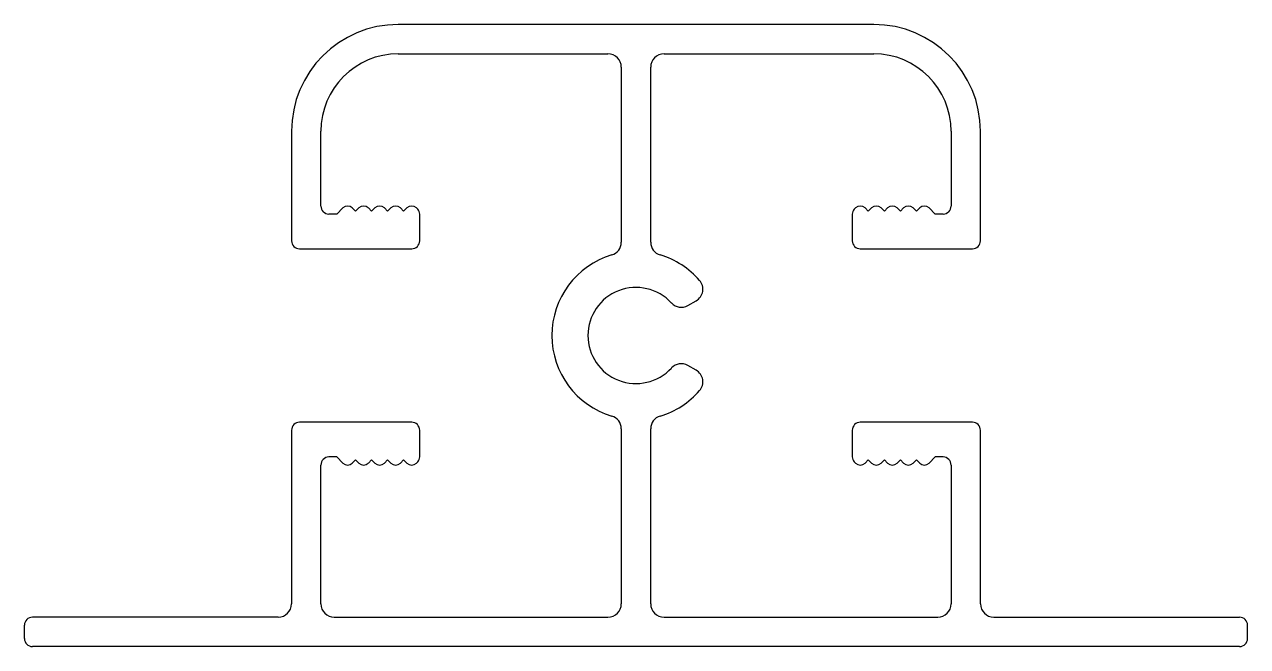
# Model space of a CAD drawing. Extents: x 132.2 to 178, y 657.7 to 681.
import ezdxf

# ---------------------------------------------------------------- set-up
doc = ezdxf.new("R2010")
doc.units = 0
doc.layers.get('0').update_dxf_attribs({"linetype": 'CONTINUOUS'})

msp = doc.modelspace()

# ---------------------------------------------------------------- linework, layer by layer
for p, q in [((164.029, 680.996), (146.229, 680.996)), ((146.229, 679.896), (154.079, 679.896)), ((156.179, 679.896), (164.029, 679.896)), ((154.579, 679.396), (154.579, 672.842)), ((155.679, 672.842), (155.679, 679.396)), ((142.229, 676.996), (142.229, 672.896)), ((143.329, 674.196), (143.329, 676.996)), ((166.929, 676.996), (166.929, 674.196)), ((168.029, 672.896), (168.029, 676.996)), ((143.926, 673.896), (143.629, 673.896)), ((143.926, 673.896), (144.152, 674.123)), ((144.506, 674.123), (144.629, 674)), ((144.629, 674), (144.752, 674.123)), ((145.106, 674.123), (145.229, 674)), ((145.229, 674), (145.352, 674.123)), ((145.706, 674.123), (145.829, 674)), ((145.829, 674), (145.952, 674.123)), ((146.306, 674.123), (146.429, 674)), ((146.429, 674), (146.552, 674.123)), ((146.906, 674.123), (146.956, 674.073)), ((147.029, 672.896), (147.029, 673.896)), ((163.229, 673.896), (163.229, 672.896)), ((163.352, 674.123), (163.302, 674.073)), ((163.829, 674), (163.706, 674.123)), ((163.952, 674.123), (163.829, 674)), ((164.429, 674), (164.306, 674.123)), ((164.552, 674.123), (164.429, 674)), ((165.029, 674), (164.906, 674.123)), ((165.152, 674.123), (165.029, 674)), ((165.629, 674), (165.506, 674.123)), ((165.752, 674.123), (165.629, 674)), ((166.333, 673.896), (166.106, 674.123)), ((166.629, 673.896), (166.333, 673.896)), ((142.529, 672.596), (146.729, 672.596)), ((163.529, 672.596), (167.729, 672.596)), ((157.073, 670.469), (157.383, 670.648)), ((157.383, 668.045), (157.073, 668.224)), ((146.729, 666.096), (142.529, 666.096)), ((167.729, 666.096), (163.529, 666.096)), ((142.229, 665.796), (142.229, 659.296)), ((147.029, 664.796), (147.029, 665.796)), ((154.579, 665.851), (154.579, 659.296)), ((155.679, 659.296), (155.679, 665.851)), ((163.229, 665.796), (163.229, 664.796)), ((168.029, 659.296), (168.029, 665.796)), ((143.926, 664.796), (143.629, 664.796)), ((143.926, 664.796), (144.152, 664.57)), ((144.506, 664.57), (144.629, 664.693)), ((144.629, 664.693), (144.752, 664.57)), ((145.106, 664.57), (145.229, 664.693)), ((145.229, 664.693), (145.352, 664.57)), ((145.706, 664.57), (145.829, 664.693)), ((145.829, 664.693), (145.952, 664.57)), ((146.306, 664.57), (146.429, 664.693)), ((146.429, 664.693), (146.552, 664.57)), ((146.906, 664.57), (146.956, 664.62)), ((163.352, 664.57), (163.302, 664.62)), ((163.829, 664.693), (163.706, 664.57)), ((163.952, 664.57), (163.829, 664.693)), ((164.429, 664.693), (164.306, 664.57)), ((164.552, 664.57), (164.429, 664.693)), ((165.029, 664.693), (164.906, 664.57)), ((165.152, 664.57), (165.029, 664.693)), ((165.629, 664.693), (165.506, 664.57)), ((165.752, 664.57), (165.629, 664.693)), ((166.333, 664.796), (166.106, 664.57)), ((166.629, 664.796), (166.333, 664.796)), ((143.329, 659.296), (143.329, 664.496)), ((166.929, 664.496), (166.929, 659.296)), ((141.729, 658.796), (132.529, 658.796)), ((143.829, 658.796), (154.079, 658.796)), ((156.179, 658.796), (166.429, 658.796)), ((168.529, 658.796), (177.729, 658.796)), ((132.229, 657.996), (132.229, 658.496)), ((178.029, 657.996), (178.029, 658.496)), ((177.729, 657.696), (132.529, 657.696))]:
    msp.add_line(p, q)
for centre, radius, start, end in [((146.229, 676.996), 4, 90, 180), ((164.029, 676.996), 4, 0, 90), ((146.229, 676.996), 2.9, 90, 180), ((154.079, 679.396), 0.5, 0, 90), ((156.179, 679.396), 0.5, 90, 180), ((164.029, 676.996), 2.9, 0, 90), ((143.629, 674.196), 0.3, 180, 270), ((144.329, 673.946), 0.25, 45, 135), ((144.929, 673.946), 0.25, 45, 135), ((145.529, 673.946), 0.25, 45, 135), ((146.129, 673.946), 0.25, 45, 135), ((146.729, 673.946), 0.25, 45, 135), ((163.529, 673.946), 0.25, 45, 135), ((164.129, 673.946), 0.25, 45, 135), ((164.729, 673.946), 0.25, 45, 135), ((165.329, 673.946), 0.25, 45, 135), ((165.929, 673.946), 0.25, 45, 135), ((166.629, 674.196), 0.3, 270, 0), ((146.779, 673.896), 0.25, 0, 45), ((163.479, 673.896), 0.25, 135, 180), ((142.529, 672.896), 0.3, 180, 270), ((146.729, 672.896), 0.3, 270, 0), ((154.079, 672.842), 0.5, 286.7186, 0), ((156.179, 672.842), 0.5, 180, 253.2814), ((163.529, 672.896), 0.3, 180, 270), ((167.729, 672.896), 0.3, 270, 0), ((155.129, 669.346), 3.15, 106.7186, 253.2814), ((155.129, 669.346), 3.15, 40.8757, 73.2814), ((155.129, 669.346), 1.8, 42.5559, 317.4441), ((157.133, 671.081), 0.5, 300, 40.8757), ((156.823, 670.902), 0.5, 222.5559, 300), ((156.823, 667.791), 0.5, 60, 137.4441), ((157.133, 667.612), 0.5, 319.1243, 60), ((155.129, 669.346), 3.15, 286.7186, 319.1243), ((142.529, 665.796), 0.3, 90, 180), ((146.729, 665.796), 0.3, 360, 90), ((154.079, 665.851), 0.5, 360, 73.2814), ((156.179, 665.851), 0.5, 106.7186, 180), ((163.529, 665.796), 0.3, 90, 180), ((167.729, 665.796), 0.3, 0, 90), ((143.629, 664.496), 0.3, 90, 180), ((144.329, 664.746), 0.25, 225, 315), ((144.929, 664.746), 0.25, 225, 315), ((145.529, 664.746), 0.25, 225, 315), ((146.129, 664.746), 0.25, 225, 315), ((146.729, 664.746), 0.25, 225, 315), ((146.779, 664.796), 0.25, 315, 0), ((163.479, 664.796), 0.25, 180, 225), ((163.529, 664.746), 0.25, 225, 315), ((164.129, 664.746), 0.25, 225, 315), ((164.729, 664.746), 0.25, 225, 315), ((165.329, 664.746), 0.25, 225, 315), ((165.929, 664.746), 0.25, 225, 315), ((166.629, 664.496), 0.3, 360, 90), ((141.729, 659.296), 0.5, 270, 0), ((143.829, 659.296), 0.5, 180, 270), ((154.079, 659.296), 0.5, 270, 0), ((156.179, 659.296), 0.5, 180, 270), ((166.429, 659.296), 0.5, 270, 0), ((168.529, 659.296), 0.5, 180, 270), ((132.529, 658.496), 0.3, 90, 180), ((177.729, 658.496), 0.3, 0, 90), ((132.529, 657.996), 0.3, 180, 270), ((177.729, 657.996), 0.3, 270, 0)]:
    msp.add_arc(centre, radius, start, end)

doc.saveas('drawing.dxf')
